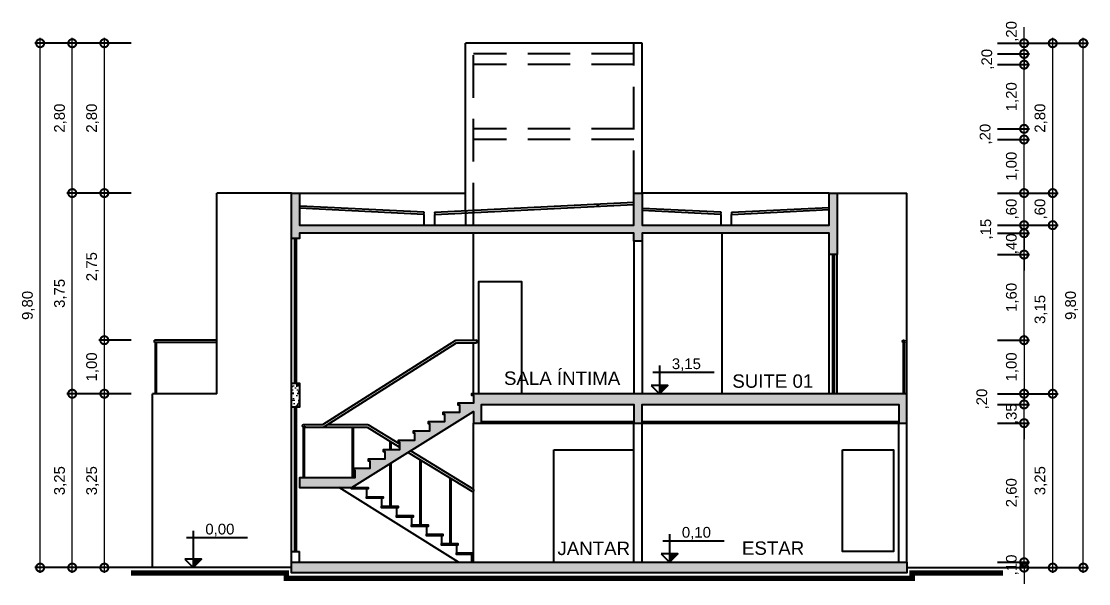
# Model space of a CAD drawing. Header units: metres. Extents: x 47360 to 47486, y 23388 to 23461.
# Drawn here: x 47364.36 to 47384.31, y 23423.91 to 23434.42 of the extents above; entities that cross this region are included whole.
import ezdxf

# ---------------------------------------------------------------- set-up
doc = ezdxf.new("R2010")
doc.units = ezdxf.units.M
doc.header["$LTSCALE"] = 0.25
doc.linetypes.add('HIDDEN2', pattern=[4.7625, 3.175, -1.5875])
for name, color, linetype in [('ARQ_ALV CT', 4, 'Continuous'), ('ARQ_ALV VS', 2, 'Continuous'), ('ARQ_CONC CT', 6, 'Continuous'), ('ARQ_DIV', 3, 'Continuous'), ('ARQ_ESQ CT', 2, 'Continuous'), ('ARQ_METAL CT', 2, 'Continuous'), ('ARQ_METAL VS', 1, 'Continuous'), ('ARQ_PROJ INF', 1, 'HIDDEN2'), ('ARQ_TXT 01', 1, 'Continuous'), ('ARQ_VISTA 01', 1, 'Continuous'), ('ARQ_VISTA 03', 3, 'Continuous'), ('SIMB_01', 1, 'Continuous'), ('SIMB_PREENCHIMENTO', 253, 'Continuous'), ('SIMB_TXT', 1, 'Continuous')]:
    doc.layers.add(name, color=color, linetype=linetype)
for name, color, linetype, lineweight in [('ARQ_CINZA 02', 251, 'Continuous', 9), ('ARQ_CINZA 03', 252, 'Continuous', 9), ('ARQ_CINZA 04', 253, 'Continuous', 9)]:
    doc.layers.add(name, color=color, linetype=linetype, lineweight=lineweight)
doc.layers.add('ARQ_COTA_AZUL', color=5, linetype='Continuous', lineweight=20, true_color=0x0000ff)
doc.styles.add('Annot_2.5mm', font='arial.ttf', dxfattribs={"height": 2.5})
doc.styles.add('cota', font='arial.ttf')
doc.styles.add('SIMB', font='arial.ttf')
doc.dimstyles.new('Info 01 - annot', dxfattribs={"dimtxt": 2, "dimasz": 3, "dimexe": 1, "dimexo": 1, "dimgap": 1, "dimtad": 1, "dimzin": 4, "dimtxsty": 'cota', "dimblk": 'DOTSMALL', "dimcen": 2, "dimdle": 1, "dimclrd": 256, "dimclre": 256, "dimclrt": 1, "dimazin": 2, "dimtfac": 0.09, "dimtix": 1, "dimtmove": 2, "dimatfit": 2, "dimfxl": 5, "dimfxlon": 1, "dimtolj": 1, "dimtzin": 4, "dimlwd": -1, "dimarcsym": 1})

# ---------------------------------------------------------------- blocks, each defined once
blk = doc.blocks.new('*U163')
at = {"layer": 'SIMB_PREENCHIMENTO', "transparency": 33554587}
h = blk.add_hatch(color=256, dxfattribs=at)
h.dxf.hatch_style = 1
h.paths.add_polyline_path([(1.56, 1.56), (0, 1.56), (0, 0)])
at = {"layer": 'SIMB_01'}
for p, q in [((0, 6.88), (0, 0)), ((-1.25, 5.63), (10.18, 5.63))]:
    blk.add_line(p, q, dxfattribs=at)
blk.add_lwpolyline([(-1.56, 1.56), (0, 0), (1.56, 1.56), (-1.56, 1.56)], dxfattribs=at)
at = {"layer": 'SIMB_TXT', "style": 'SIMB'}
blk.add_attdef('00,00', (2.3, 6.2), '', height=2, dxfattribs=at)
blk = doc.blocks.new('*U161')
at = {"layer": 'SIMB_PREENCHIMENTO', "transparency": 33554587}
h = blk.add_hatch(color=256, dxfattribs=at)
h.dxf.hatch_style = 1
h.paths.add_polyline_path([(1.56, 1.56), (0, 1.56), (0, 0)])
at = {"layer": 'SIMB_01'}
for p, q in [((-1.25, 4.03), (10.18, 4.03)), ((0, 5.28), (0, 0))]:
    blk.add_line(p, q, dxfattribs=at)
blk.add_lwpolyline([(-1.56, 1.56), (0, 0), (1.56, 1.56), (-1.56, 1.56)], dxfattribs=at)
at = {"layer": 'SIMB_TXT', "style": 'SIMB'}
blk.add_attdef('00,00', (2.3, 4.6), '', height=2, dxfattribs=at)
blk = doc.blocks.new('_DotSmall')
at = {"color": 0, "linetype": 'ByBlock', "const_width": 0.5}
blk.add_lwpolyline([(-0.0625, 0, 1), (0.0625, 0, 1)], format="xyb", close=True, dxfattribs=at)
blk = doc.blocks.new('*D164')
at = {"layer": 'ARQ_COTA_AZUL', "transparency": 16777216}
blk.add_line((47383.641, 23424.113), (47383.641, 23427.563), dxfattribs=at)
at = {"layer": 'ARQ_COTA_AZUL', "lineweight": -2, "transparency": 16777216}
for p, q in [((47383.141, 23427.463), (47383.741, 23427.463)), ((47383.141, 23424.213), (47383.741, 23424.213))]:
    blk.add_line(p, q, dxfattribs=at)
at = {"layer": 'ARQ_COTA_AZUL', "transparency": 16777216, "xscale": 0.3, "yscale": 0.3, "zscale": 0.3}
for p, rotation in [((47383.641, 23427.463), 90), ((47383.641, 23424.213), 270)]:
    blk.add_blockref('_DotSmall', p, dxfattribs=dict(at, rotation=rotation))
at = {"layer": 'ARQ_COTA_AZUL', "color": 1, "transparency": 16777216, "insert": (47383.421, 23425.838), "char_height": 0.2, "attachment_point": 5, "rotation": 90, "style": 'cota'}
blk.add_mtext('\\A1;3,25', dxfattribs=at)
blk = doc.blocks.new('*D298')
at = {"layer": 'ARQ_COTA_AZUL', "transparency": 16777216}
blk.add_line((47383.641, 23427.363), (47383.641, 23430.713), dxfattribs=at)
at = {"layer": 'ARQ_COTA_AZUL', "lineweight": -2, "transparency": 16777216}
for p, q in [((47383.141, 23430.613), (47383.741, 23430.613)), ((47383.141, 23427.463), (47383.741, 23427.463))]:
    blk.add_line(p, q, dxfattribs=at)
at = {"layer": 'ARQ_COTA_AZUL', "transparency": 16777216, "xscale": 0.3, "yscale": 0.3, "zscale": 0.3}
for p, rotation in [((47383.641, 23430.613), 90), ((47383.641, 23427.463), 270)]:
    blk.add_blockref('_DotSmall', p, dxfattribs=dict(at, rotation=rotation))
at = {"layer": 'ARQ_COTA_AZUL', "color": 1, "transparency": 16777216, "insert": (47383.421, 23429.038), "char_height": 0.2, "attachment_point": 5, "rotation": 90, "style": 'cota'}
blk.add_mtext('\\A1;3,15', dxfattribs=at)
blk = doc.blocks.new('*D299')
at = {"layer": 'ARQ_COTA_AZUL', "transparency": 16777216}
blk.add_line((47383.641, 23430.513), (47383.641, 23431.313), dxfattribs=at)
at = {"layer": 'ARQ_COTA_AZUL', "lineweight": -2, "transparency": 16777216}
for p, q in [((47383.141, 23431.213), (47383.741, 23431.213)), ((47383.141, 23430.613), (47383.741, 23430.613))]:
    blk.add_line(p, q, dxfattribs=at)
at = {"layer": 'ARQ_COTA_AZUL', "transparency": 16777216, "xscale": 0.3, "yscale": 0.3, "zscale": 0.3}
for p, rotation in [((47383.641, 23431.213), 90), ((47383.641, 23430.613), 270)]:
    blk.add_blockref('_DotSmall', p, dxfattribs=dict(at, rotation=rotation))
at = {"layer": 'ARQ_COTA_AZUL', "color": 1, "transparency": 16777216, "insert": (47383.421, 23430.913), "char_height": 0.2, "attachment_point": 5, "rotation": 90, "style": 'cota'}
blk.add_mtext('\\A1;,60', dxfattribs=at)
blk = doc.blocks.new('*D300')
at = {"layer": 'ARQ_COTA_AZUL', "transparency": 16777216}
blk.add_line((47383.641, 23431.113), (47383.641, 23434.113), dxfattribs=at)
at = {"layer": 'ARQ_COTA_AZUL', "lineweight": -2, "transparency": 16777216}
for p, q in [((47383.141, 23434.013), (47383.741, 23434.013)), ((47383.141, 23431.213), (47383.741, 23431.213))]:
    blk.add_line(p, q, dxfattribs=at)
at = {"layer": 'ARQ_COTA_AZUL', "transparency": 16777216, "xscale": 0.3, "yscale": 0.3, "zscale": 0.3}
for p, rotation in [((47383.641, 23434.013), 90), ((47383.641, 23431.213), 270)]:
    blk.add_blockref('_DotSmall', p, dxfattribs=dict(at, rotation=rotation))
at = {"layer": 'ARQ_COTA_AZUL', "color": 1, "transparency": 16777216, "insert": (47383.421, 23432.613), "char_height": 0.2, "attachment_point": 5, "rotation": 90, "style": 'cota'}
blk.add_mtext('\\A1;2,80', dxfattribs=at)
blk = doc.blocks.new('*D301')
at = {"layer": 'ARQ_COTA_AZUL', "transparency": 16777216}
for p, q in [((47383.106, 23424.313), (47383.106, 23424.613)), ((47383.106, 23424.213), (47383.106, 23424.313)), ((47383.106, 23424.213), (47383.106, 23423.913))]:
    blk.add_line(p, q, dxfattribs=at)
at = {"layer": 'ARQ_COTA_AZUL', "lineweight": -2, "transparency": 16777216}
for p, q in [((47382.606, 23424.313), (47383.206, 23424.313)), ((47382.606, 23424.213), (47383.206, 23424.213))]:
    blk.add_line(p, q, dxfattribs=at)
at = {"layer": 'ARQ_COTA_AZUL', "transparency": 16777216, "xscale": 0.3, "yscale": 0.3, "zscale": 0.3}
for p, rotation in [((47383.106, 23424.313), 270), ((47383.106, 23424.213), 90)]:
    blk.add_blockref('_DotSmall', p, dxfattribs=dict(at, rotation=rotation))
at = {"layer": 'ARQ_COTA_AZUL', "color": 1, "transparency": 16777216, "insert": (47382.886, 23424.263), "char_height": 0.2, "attachment_point": 5, "rotation": 90, "style": 'cota'}
blk.add_mtext('\\A1;,10', dxfattribs=at)
blk = doc.blocks.new('*D302')
at = {"layer": 'ARQ_COTA_AZUL', "lineweight": -2, "transparency": 16777216}
for p, q in [((47382.606, 23426.913), (47383.206, 23426.913)), ((47382.606, 23424.313), (47383.206, 23424.313))]:
    blk.add_line(p, q, dxfattribs=at)
at = {"layer": 'ARQ_COTA_AZUL', "transparency": 16777216}
blk.add_line((47383.106, 23424.213), (47383.106, 23427.013), dxfattribs=at)
at = {"layer": 'ARQ_COTA_AZUL', "transparency": 16777216, "xscale": 0.3, "yscale": 0.3, "zscale": 0.3}
for p, rotation in [((47383.106, 23426.913), 90), ((47383.106, 23424.313), 270)]:
    blk.add_blockref('_DotSmall', p, dxfattribs=dict(at, rotation=rotation))
at = {"layer": 'ARQ_COTA_AZUL', "color": 1, "transparency": 16777216, "insert": (47382.886, 23425.613), "char_height": 0.2, "attachment_point": 5, "rotation": 90, "style": 'cota'}
blk.add_mtext('\\A1;2,60', dxfattribs=at)
blk = doc.blocks.new('*D303')
at = {"layer": 'ARQ_COTA_AZUL', "transparency": 16777216}
for p, q in [((47383.106, 23427.263), (47383.106, 23427.563)), ((47383.106, 23426.913), (47383.106, 23427.263)), ((47383.106, 23426.913), (47383.106, 23426.613))]:
    blk.add_line(p, q, dxfattribs=at)
at = {"layer": 'ARQ_COTA_AZUL', "lineweight": -2, "transparency": 16777216}
for p, q in [((47382.606, 23427.263), (47383.206, 23427.263)), ((47382.606, 23426.913), (47383.206, 23426.913))]:
    blk.add_line(p, q, dxfattribs=at)
at = {"layer": 'ARQ_COTA_AZUL', "transparency": 16777216, "xscale": 0.3, "yscale": 0.3, "zscale": 0.3}
for p, rotation in [((47383.106, 23427.263), 270), ((47383.106, 23426.913), 90)]:
    blk.add_blockref('_DotSmall', p, dxfattribs=dict(at, rotation=rotation))
at = {"layer": 'ARQ_COTA_AZUL', "color": 1, "transparency": 16777216, "insert": (47382.886, 23427.088), "char_height": 0.2, "attachment_point": 5, "rotation": 90, "style": 'cota'}
blk.add_mtext('\\A1;,35', dxfattribs=at)
blk = doc.blocks.new('*D304')
at = {"layer": 'ARQ_COTA_AZUL', "transparency": 16777216}
blk.add_line((47383.106, 23427.163), (47383.106, 23427.563), dxfattribs=at)
at = {"layer": 'ARQ_COTA_AZUL', "lineweight": -2, "transparency": 16777216}
for p, q in [((47382.606, 23427.463), (47383.206, 23427.463)), ((47382.606, 23427.263), (47383.206, 23427.263))]:
    blk.add_line(p, q, dxfattribs=at)
at = {"layer": 'ARQ_COTA_AZUL', "transparency": 16777216, "xscale": 0.3, "yscale": 0.3, "zscale": 0.3}
for p, rotation in [((47383.106, 23427.463), 90), ((47383.106, 23427.263), 270)]:
    blk.add_blockref('_DotSmall', p, dxfattribs=dict(at, rotation=rotation))
at = {"layer": 'ARQ_COTA_AZUL', "color": 1, "transparency": 16777216, "insert": (47382.333, 23427.363), "char_height": 0.2, "attachment_point": 5, "rotation": 90, "style": 'cota'}
blk.add_mtext('\\A1;,20', dxfattribs=at)
blk = doc.blocks.new('*D305')
at = {"layer": 'ARQ_COTA_AZUL', "transparency": 16777216}
blk.add_line((47383.106, 23428.363), (47383.106, 23430.163), dxfattribs=at)
at = {"layer": 'ARQ_COTA_AZUL', "lineweight": -2, "transparency": 16777216}
for p, q in [((47382.606, 23430.063), (47383.206, 23430.063)), ((47382.606, 23428.463), (47383.206, 23428.463))]:
    blk.add_line(p, q, dxfattribs=at)
at = {"layer": 'ARQ_COTA_AZUL', "transparency": 16777216, "xscale": 0.3, "yscale": 0.3, "zscale": 0.3}
for p, rotation in [((47383.106, 23430.063), 90), ((47383.106, 23428.463), 270)]:
    blk.add_blockref('_DotSmall', p, dxfattribs=dict(at, rotation=rotation))
at = {"layer": 'ARQ_COTA_AZUL', "color": 1, "transparency": 16777216, "insert": (47382.886, 23429.263), "char_height": 0.2, "attachment_point": 5, "rotation": 90, "style": 'cota'}
blk.add_mtext('\\A1;1,60', dxfattribs=at)
blk = doc.blocks.new('*D306')
at = {"layer": 'ARQ_COTA_AZUL', "transparency": 16777216}
for p, q in [((47383.106, 23430.463), (47383.106, 23430.763)), ((47383.106, 23430.063), (47383.106, 23430.463)), ((47383.106, 23430.063), (47383.106, 23429.763))]:
    blk.add_line(p, q, dxfattribs=at)
at = {"layer": 'ARQ_COTA_AZUL', "lineweight": -2, "transparency": 16777216}
for p, q in [((47382.606, 23430.463), (47383.206, 23430.463)), ((47382.606, 23430.063), (47383.206, 23430.063))]:
    blk.add_line(p, q, dxfattribs=at)
at = {"layer": 'ARQ_COTA_AZUL', "transparency": 16777216, "xscale": 0.3, "yscale": 0.3, "zscale": 0.3}
for p, rotation in [((47383.106, 23430.463), 270), ((47383.106, 23430.063), 90)]:
    blk.add_blockref('_DotSmall', p, dxfattribs=dict(at, rotation=rotation))
at = {"layer": 'ARQ_COTA_AZUL', "color": 1, "transparency": 16777216, "insert": (47382.886, 23430.263), "char_height": 0.2, "attachment_point": 5, "rotation": 90, "style": 'cota'}
blk.add_mtext('\\A1;,40', dxfattribs=at)
blk = doc.blocks.new('*D307')
at = {"layer": 'ARQ_COTA_AZUL', "transparency": 16777216}
for p, q in [((47383.106, 23430.613), (47383.106, 23430.913)), ((47383.106, 23430.463), (47383.106, 23430.613)), ((47383.106, 23430.463), (47383.106, 23430.163))]:
    blk.add_line(p, q, dxfattribs=at)
at = {"layer": 'ARQ_COTA_AZUL', "lineweight": -2, "transparency": 16777216}
for p, q in [((47382.606, 23430.613), (47383.206, 23430.613)), ((47382.606, 23430.463), (47383.206, 23430.463))]:
    blk.add_line(p, q, dxfattribs=at)
at = {"layer": 'ARQ_COTA_AZUL', "transparency": 16777216, "xscale": 0.3, "yscale": 0.3, "zscale": 0.3}
for p, rotation in [((47383.106, 23430.613), 270), ((47383.106, 23430.463), 90)]:
    blk.add_blockref('_DotSmall', p, dxfattribs=dict(at, rotation=rotation))
at = {"layer": 'ARQ_COTA_AZUL', "color": 1, "transparency": 16777216, "insert": (47382.409, 23430.538), "char_height": 0.2, "attachment_point": 5, "rotation": 90, "style": 'cota'}
blk.add_mtext('\\A1;,15', dxfattribs=at)
blk = doc.blocks.new('*D308')
at = {"layer": 'ARQ_COTA_AZUL', "transparency": 16777216}
blk.add_line((47383.106, 23430.513), (47383.106, 23431.313), dxfattribs=at)
at = {"layer": 'ARQ_COTA_AZUL', "lineweight": -2, "transparency": 16777216}
for p, q in [((47382.606, 23431.213), (47383.206, 23431.213)), ((47382.606, 23430.613), (47383.206, 23430.613))]:
    blk.add_line(p, q, dxfattribs=at)
at = {"layer": 'ARQ_COTA_AZUL', "transparency": 16777216, "xscale": 0.3, "yscale": 0.3, "zscale": 0.3}
for p, rotation in [((47383.106, 23431.213), 90), ((47383.106, 23430.613), 270)]:
    blk.add_blockref('_DotSmall', p, dxfattribs=dict(at, rotation=rotation))
at = {"layer": 'ARQ_COTA_AZUL', "color": 1, "transparency": 16777216, "insert": (47382.886, 23430.913), "char_height": 0.2, "attachment_point": 5, "rotation": 90, "style": 'cota'}
blk.add_mtext('\\A1;,60', dxfattribs=at)
blk = doc.blocks.new('*D309')
at = {"layer": 'ARQ_COTA_AZUL', "transparency": 16777216}
blk.add_line((47383.106, 23431.113), (47383.106, 23432.313), dxfattribs=at)
at = {"layer": 'ARQ_COTA_AZUL', "lineweight": -2, "transparency": 16777216}
for p, q in [((47382.606, 23432.213), (47383.206, 23432.213)), ((47382.606, 23431.213), (47383.206, 23431.213))]:
    blk.add_line(p, q, dxfattribs=at)
at = {"layer": 'ARQ_COTA_AZUL', "transparency": 16777216, "xscale": 0.3, "yscale": 0.3, "zscale": 0.3}
for p, rotation in [((47383.106, 23432.213), 90), ((47383.106, 23431.213), 270)]:
    blk.add_blockref('_DotSmall', p, dxfattribs=dict(at, rotation=rotation))
at = {"layer": 'ARQ_COTA_AZUL', "color": 1, "transparency": 16777216, "insert": (47382.886, 23431.713), "char_height": 0.2, "attachment_point": 5, "rotation": 90, "style": 'cota'}
blk.add_mtext('\\A1;1,00', dxfattribs=at)
blk = doc.blocks.new('*D310')
at = {"layer": 'ARQ_COTA_AZUL', "transparency": 16777216}
blk.add_line((47383.106, 23432.113), (47383.106, 23432.513), dxfattribs=at)
at = {"layer": 'ARQ_COTA_AZUL', "lineweight": -2, "transparency": 16777216}
for p, q in [((47382.606, 23432.413), (47383.206, 23432.413)), ((47382.606, 23432.213), (47383.206, 23432.213))]:
    blk.add_line(p, q, dxfattribs=at)
at = {"layer": 'ARQ_COTA_AZUL', "transparency": 16777216, "xscale": 0.3, "yscale": 0.3, "zscale": 0.3}
for p, rotation in [((47383.106, 23432.413), 90), ((47383.106, 23432.213), 270)]:
    blk.add_blockref('_DotSmall', p, dxfattribs=dict(at, rotation=rotation))
at = {"layer": 'ARQ_COTA_AZUL', "color": 1, "transparency": 16777216, "insert": (47382.395, 23432.313), "char_height": 0.2, "attachment_point": 5, "rotation": 90, "style": 'cota'}
blk.add_mtext('\\A1;,20', dxfattribs=at)
blk = doc.blocks.new('*D311')
at = {"layer": 'ARQ_COTA_AZUL', "transparency": 16777216}
blk.add_line((47383.106, 23432.313), (47383.106, 23433.713), dxfattribs=at)
at = {"layer": 'ARQ_COTA_AZUL', "lineweight": -2, "transparency": 16777216}
for p, q in [((47382.606, 23433.613), (47383.206, 23433.613)), ((47382.606, 23432.413), (47383.206, 23432.413))]:
    blk.add_line(p, q, dxfattribs=at)
at = {"layer": 'ARQ_COTA_AZUL', "transparency": 16777216, "xscale": 0.3, "yscale": 0.3, "zscale": 0.3}
for p, rotation in [((47383.106, 23433.613), 90), ((47383.106, 23432.413), 270)]:
    blk.add_blockref('_DotSmall', p, dxfattribs=dict(at, rotation=rotation))
at = {"layer": 'ARQ_COTA_AZUL', "color": 1, "transparency": 16777216, "insert": (47382.886, 23433.013), "char_height": 0.2, "attachment_point": 5, "rotation": 90, "style": 'cota'}
blk.add_mtext('\\A1;1,20', dxfattribs=at)
blk = doc.blocks.new('*D312')
at = {"layer": 'ARQ_COTA_AZUL', "transparency": 16777216}
blk.add_line((47383.106, 23433.513), (47383.106, 23433.913), dxfattribs=at)
at = {"layer": 'ARQ_COTA_AZUL', "lineweight": -2, "transparency": 16777216}
for p, q in [((47382.606, 23433.813), (47383.206, 23433.813)), ((47382.606, 23433.613), (47383.206, 23433.613))]:
    blk.add_line(p, q, dxfattribs=at)
at = {"layer": 'ARQ_COTA_AZUL', "transparency": 16777216, "xscale": 0.3, "yscale": 0.3, "zscale": 0.3}
for p, rotation in [((47383.106, 23433.813), 90), ((47383.106, 23433.613), 270)]:
    blk.add_blockref('_DotSmall', p, dxfattribs=dict(at, rotation=rotation))
at = {"layer": 'ARQ_COTA_AZUL', "color": 1, "transparency": 16777216, "insert": (47382.427, 23433.713), "char_height": 0.2, "attachment_point": 5, "rotation": 90, "style": 'cota'}
blk.add_mtext('\\A1;,20', dxfattribs=at)
blk = doc.blocks.new('*D313')
at = {"layer": 'ARQ_COTA_AZUL', "transparency": 16777216}
for p, q in [((47383.106, 23434.013), (47383.106, 23434.313)), ((47383.106, 23433.813), (47383.106, 23434.013)), ((47383.106, 23433.813), (47383.106, 23433.513))]:
    blk.add_line(p, q, dxfattribs=at)
at = {"layer": 'ARQ_COTA_AZUL', "lineweight": -2, "transparency": 16777216}
for p, q in [((47382.606, 23434.013), (47383.206, 23434.013)), ((47382.606, 23433.813), (47383.206, 23433.813))]:
    blk.add_line(p, q, dxfattribs=at)
at = {"layer": 'ARQ_COTA_AZUL', "transparency": 16777216, "xscale": 0.3, "yscale": 0.3, "zscale": 0.3}
for p, rotation in [((47383.106, 23434.013), 270), ((47383.106, 23433.813), 90)]:
    blk.add_blockref('_DotSmall', p, dxfattribs=dict(at, rotation=rotation))
at = {"layer": 'ARQ_COTA_AZUL', "color": 1, "transparency": 16777216, "insert": (47382.886, 23434.233), "char_height": 0.2, "attachment_point": 5, "rotation": 90, "style": 'cota'}
blk.add_mtext('\\A1;,20', dxfattribs=at)
blk = doc.blocks.new('*D314')
at = {"layer": 'ARQ_COTA_AZUL', "transparency": 16777216}
blk.add_line((47365.914, 23424.113), (47365.914, 23427.563), dxfattribs=at)
at = {"layer": 'ARQ_COTA_AZUL', "lineweight": -2, "transparency": 16777216}
for p, q in [((47366.414, 23427.463), (47365.814, 23427.463)), ((47366.414, 23424.213), (47365.814, 23424.213))]:
    blk.add_line(p, q, dxfattribs=at)
at = {"layer": 'ARQ_COTA_AZUL', "transparency": 16777216, "xscale": 0.3, "yscale": 0.3, "zscale": 0.3}
for p, rotation in [((47365.914, 23427.463), 90), ((47365.914, 23424.213), 270)]:
    blk.add_blockref('_DotSmall', p, dxfattribs=dict(at, rotation=rotation))
at = {"layer": 'ARQ_COTA_AZUL', "color": 1, "transparency": 16777216, "insert": (47365.694, 23425.838), "char_height": 0.2, "attachment_point": 5, "rotation": 90, "style": 'cota'}
blk.add_mtext('\\A1;3,25', dxfattribs=at)
blk = doc.blocks.new('*D315')
at = {"layer": 'ARQ_COTA_AZUL', "transparency": 16777216}
blk.add_line((47365.914, 23427.363), (47365.914, 23428.563), dxfattribs=at)
at = {"layer": 'ARQ_COTA_AZUL', "lineweight": -2, "transparency": 16777216}
for p, q in [((47366.414, 23428.463), (47365.814, 23428.463)), ((47366.414, 23427.463), (47365.814, 23427.463))]:
    blk.add_line(p, q, dxfattribs=at)
at = {"layer": 'ARQ_COTA_AZUL', "transparency": 16777216, "xscale": 0.3, "yscale": 0.3, "zscale": 0.3}
for p, rotation in [((47365.914, 23428.463), 90), ((47365.914, 23427.463), 270)]:
    blk.add_blockref('_DotSmall', p, dxfattribs=dict(at, rotation=rotation))
at = {"layer": 'ARQ_COTA_AZUL', "color": 1, "transparency": 16777216, "insert": (47365.694, 23427.963), "char_height": 0.2, "attachment_point": 5, "rotation": 90, "style": 'cota'}
blk.add_mtext('\\A1;1,00', dxfattribs=at)
blk = doc.blocks.new('*D316')
at = {"layer": 'ARQ_COTA_AZUL', "transparency": 16777216}
blk.add_line((47365.914, 23428.363), (47365.914, 23431.313), dxfattribs=at)
at = {"layer": 'ARQ_COTA_AZUL', "lineweight": -2, "transparency": 16777216}
for p, q in [((47366.414, 23431.213), (47365.814, 23431.213)), ((47366.414, 23428.463), (47365.814, 23428.463))]:
    blk.add_line(p, q, dxfattribs=at)
at = {"layer": 'ARQ_COTA_AZUL', "transparency": 16777216, "xscale": 0.3, "yscale": 0.3, "zscale": 0.3}
for p, rotation in [((47365.914, 23431.213), 90), ((47365.914, 23428.463), 270)]:
    blk.add_blockref('_DotSmall', p, dxfattribs=dict(at, rotation=rotation))
at = {"layer": 'ARQ_COTA_AZUL', "color": 1, "transparency": 16777216, "insert": (47365.694, 23429.838), "char_height": 0.2, "attachment_point": 5, "rotation": 90, "style": 'cota'}
blk.add_mtext('\\A1;2,75', dxfattribs=at)
blk = doc.blocks.new('*D317')
at = {"layer": 'ARQ_COTA_AZUL', "transparency": 16777216}
blk.add_line((47365.914, 23431.113), (47365.914, 23434.113), dxfattribs=at)
at = {"layer": 'ARQ_COTA_AZUL', "lineweight": -2, "transparency": 16777216}
for p, q in [((47366.414, 23434.013), (47365.814, 23434.013)), ((47366.414, 23431.213), (47365.814, 23431.213))]:
    blk.add_line(p, q, dxfattribs=at)
at = {"layer": 'ARQ_COTA_AZUL', "transparency": 16777216, "xscale": 0.3, "yscale": 0.3, "zscale": 0.3}
for p, rotation in [((47365.914, 23434.013), 90), ((47365.914, 23431.213), 270)]:
    blk.add_blockref('_DotSmall', p, dxfattribs=dict(at, rotation=rotation))
at = {"layer": 'ARQ_COTA_AZUL', "color": 1, "transparency": 16777216, "insert": (47365.694, 23432.613), "char_height": 0.2, "attachment_point": 5, "rotation": 90, "style": 'cota'}
blk.add_mtext('\\A1;2,80', dxfattribs=at)
blk = doc.blocks.new('*D318')
at = {"layer": 'ARQ_COTA_AZUL', "transparency": 16777216}
blk.add_line((47383.106, 23428.563), (47383.106, 23427.363), dxfattribs=at)
at = {"layer": 'ARQ_COTA_AZUL', "lineweight": -2, "transparency": 16777216}
for p, q in [((47382.606, 23428.463), (47383.206, 23428.463)), ((47382.606, 23427.463), (47383.206, 23427.463))]:
    blk.add_line(p, q, dxfattribs=at)
at = {"layer": 'ARQ_COTA_AZUL', "transparency": 16777216, "xscale": 0.3, "yscale": 0.3, "zscale": 0.3}
for p, rotation in [((47383.106, 23428.463), 90), ((47383.106, 23427.463), 270)]:
    blk.add_blockref('_DotSmall', p, dxfattribs=dict(at, rotation=rotation))
at = {"layer": 'ARQ_COTA_AZUL', "color": 1, "transparency": 16777216, "insert": (47382.886, 23427.963), "char_height": 0.2, "attachment_point": 5, "rotation": 90, "style": 'cota'}
blk.add_mtext('\\A1;1,00', dxfattribs=at)
blk = doc.blocks.new('*D319')
at = {"layer": 'ARQ_COTA_AZUL', "transparency": 16777216}
blk.add_line((47384.213, 23424.113), (47384.213, 23434.113), dxfattribs=at)
at = {"layer": 'ARQ_COTA_AZUL', "lineweight": -2, "transparency": 16777216}
for p, q in [((47383.713, 23434.013), (47384.313, 23434.013)), ((47383.713, 23424.213), (47384.313, 23424.213))]:
    blk.add_line(p, q, dxfattribs=at)
at = {"layer": 'ARQ_COTA_AZUL', "transparency": 16777216, "xscale": 0.3, "yscale": 0.3, "zscale": 0.3}
for p, rotation in [((47384.213, 23434.013), 90), ((47384.213, 23424.213), 270)]:
    blk.add_blockref('_DotSmall', p, dxfattribs=dict(at, rotation=rotation))
at = {"layer": 'ARQ_COTA_AZUL', "color": 1, "transparency": 16777216, "insert": (47383.993, 23429.113), "char_height": 0.2, "attachment_point": 5, "rotation": 90, "style": 'cota'}
blk.add_mtext('\\A1;9,80', dxfattribs=at)
blk = doc.blocks.new('*D320')
at = {"layer": 'ARQ_COTA_AZUL', "transparency": 16777216}
blk.add_line((47365.314, 23424.113), (47365.314, 23427.563), dxfattribs=at)
at = {"layer": 'ARQ_COTA_AZUL', "lineweight": -2, "transparency": 16777216}
for p, q in [((47365.814, 23427.463), (47365.214, 23427.463)), ((47365.814, 23424.213), (47365.214, 23424.213))]:
    blk.add_line(p, q, dxfattribs=at)
at = {"layer": 'ARQ_COTA_AZUL', "transparency": 16777216, "xscale": 0.3, "yscale": 0.3, "zscale": 0.3}
for p, rotation in [((47365.314, 23427.463), 90), ((47365.314, 23424.213), 270)]:
    blk.add_blockref('_DotSmall', p, dxfattribs=dict(at, rotation=rotation))
at = {"layer": 'ARQ_COTA_AZUL', "color": 1, "transparency": 16777216, "insert": (47365.094, 23425.838), "char_height": 0.2, "attachment_point": 5, "rotation": 90, "style": 'cota'}
blk.add_mtext('\\A1;3,25', dxfattribs=at)
blk = doc.blocks.new('*D321')
at = {"layer": 'ARQ_COTA_AZUL', "transparency": 16777216}
blk.add_line((47365.314, 23427.363), (47365.314, 23431.313), dxfattribs=at)
at = {"layer": 'ARQ_COTA_AZUL', "lineweight": -2, "transparency": 16777216}
for p, q in [((47365.814, 23431.213), (47365.214, 23431.213)), ((47365.814, 23427.463), (47365.214, 23427.463))]:
    blk.add_line(p, q, dxfattribs=at)
at = {"layer": 'ARQ_COTA_AZUL', "transparency": 16777216, "xscale": 0.3, "yscale": 0.3, "zscale": 0.3}
for p, rotation in [((47365.314, 23431.213), 90), ((47365.314, 23427.463), 270)]:
    blk.add_blockref('_DotSmall', p, dxfattribs=dict(at, rotation=rotation))
at = {"layer": 'ARQ_COTA_AZUL', "color": 1, "transparency": 16777216, "insert": (47365.094, 23429.338), "char_height": 0.2, "attachment_point": 5, "rotation": 90, "style": 'cota'}
blk.add_mtext('\\A1;3,75', dxfattribs=at)
blk = doc.blocks.new('*D322')
at = {"layer": 'ARQ_COTA_AZUL', "transparency": 16777216}
blk.add_line((47365.314, 23431.113), (47365.314, 23434.113), dxfattribs=at)
at = {"layer": 'ARQ_COTA_AZUL', "lineweight": -2, "transparency": 16777216}
for p, q in [((47365.814, 23434.013), (47365.214, 23434.013)), ((47365.814, 23431.213), (47365.214, 23431.213))]:
    blk.add_line(p, q, dxfattribs=at)
at = {"layer": 'ARQ_COTA_AZUL', "transparency": 16777216, "xscale": 0.3, "yscale": 0.3, "zscale": 0.3}
for p, rotation in [((47365.314, 23434.013), 90), ((47365.314, 23431.213), 270)]:
    blk.add_blockref('_DotSmall', p, dxfattribs=dict(at, rotation=rotation))
at = {"layer": 'ARQ_COTA_AZUL', "color": 1, "transparency": 16777216, "insert": (47365.094, 23432.613), "char_height": 0.2, "attachment_point": 5, "rotation": 90, "style": 'cota'}
blk.add_mtext('\\A1;2,80', dxfattribs=at)
blk = doc.blocks.new('*D323')
at = {"layer": 'ARQ_COTA_AZUL', "transparency": 16777216}
blk.add_line((47364.714, 23424.113), (47364.714, 23434.113), dxfattribs=at)
at = {"layer": 'ARQ_COTA_AZUL', "lineweight": -2, "transparency": 16777216}
for p, q in [((47365.214, 23434.013), (47364.614, 23434.013)), ((47365.214, 23424.213), (47364.614, 23424.213))]:
    blk.add_line(p, q, dxfattribs=at)
at = {"layer": 'ARQ_COTA_AZUL', "transparency": 16777216, "xscale": 0.3, "yscale": 0.3, "zscale": 0.3}
for p, rotation in [((47364.714, 23434.013), 90), ((47364.714, 23424.213), 270)]:
    blk.add_blockref('_DotSmall', p, dxfattribs=dict(at, rotation=rotation))
at = {"layer": 'ARQ_COTA_AZUL', "color": 1, "transparency": 16777216, "insert": (47364.494, 23429.113), "char_height": 0.2, "attachment_point": 5, "rotation": 90, "style": 'cota'}
blk.add_mtext('\\A1;9,80', dxfattribs=at)

msp = doc.modelspace()

# ---------------------------------------------------------------- hatches: boundary and pattern name
at = {"layer": 'ARQ_CINZA 03'}
h = msp.add_hatch(dxfattribs=at)
h.set_pattern_fill('AR-CONC', color=256, scale=0.001, angle=90, style=0)
h.set_pattern_definition([(140, (47369.56406, 23430.46339), (0.015939, 0.1821847), [0.01905, -0.20955]), (85, (47369.56406, 23430.4634), (-0.191057, -0.0352434), [0.01524, -0.1676406]), (190.4514, (47369.5654, 23430.47857), (-0.1751178, 0.1469412), [0.01619, -0.1780902]), (136.1842, (47369.51326, 23430.4634), (0.0420423, 0.271079), [0.028575, -0.314325]), (186.6356, (47369.51677, 23430.48598), (-0.247426, 0.237404), [0.024285, -0.2671356]), (81.184, (47369.51326, 23430.4634), (-0.247426, 0.237404), [0.02286, -0.25146]), (111, (47369.52596, 23430.48879), (0.1022652, 0.1516144), [0.01905, -0.20955]), (56, (47369.52596, 23430.4888), (-0.184188, 0.061802), [0.01524, -0.16764]), (161.4514, (47369.53449, 23430.50143), (-0.0819228, 0.2134164), [0.01619, -0.17809]), (127.5, (47369.564064, 23430.46339), (-0.08455504, 0.0030886), [0, -0.165608, 0, -0.17018, 0, -0.168275]), (97.5, (47369.56406, 23430.46339), (-0.1001806, 0.0668197), [0, -0.097028, 0, -0.161798, 0, -0.064135]), (57.5, (47369.564064, 23430.40675), (0.00572874, 0.1355906), [0, -0.0635, 0, -0.19812, 0, -0.26289]), (47.5, (47369.56406, 23430.38135), (-0.0254265, 0.1481292), [0, -0.08255, 0, -0.131572, 0, -0.18669])])
h.paths.add_polyline_path([(47379.614, 23431.213), (47379.464, 23431.213), (47379.464, 23430.613), (47375.964, 23430.613), (47375.964, 23431.213), (47375.814, 23431.213), (47375.814, 23430.613), (47369.564, 23430.613), (47369.564, 23431.213), (47369.414, 23431.213), (47369.414, 23430.363), (47369.564, 23430.363), (47369.564, 23430.463), (47375.814, 23430.463), (47375.814, 23430.313), (47375.964, 23430.313), (47375.964, 23430.463), (47379.464, 23430.463), (47379.464, 23430.063), (47379.614, 23430.063)])
h = msp.add_hatch(dxfattribs=at)
h.set_pattern_fill('AR-CONC', color=256, scale=0.001, angle=90, style=0)
h.set_pattern_definition([(140, (47369.56406, 23427.21339), (0.01594, 0.182185), [0.01905, -0.20955]), (85, (47369.56406, 23427.2134), (-0.19106, -0.03524), [0.01524, -0.16764]), (190.45, (47369.5654, 23427.22857), (-0.17512, 0.14694), [0.01619, -0.17809]), (136.184, (47369.51326, 23427.2134), (0.04204, 0.27108), [0.028575, -0.314325]), (186.636, (47369.51677, 23427.23598), (-0.24743, 0.2374), [0.02429, -0.26714]), (81.184, (47369.51326, 23427.2134), (-0.24743, 0.2374), [0.02286, -0.25146]), (111, (47369.52596, 23427.23879), (0.102265, 0.151614), [0.01905, -0.20955]), (56, (47369.52596, 23427.2388), (-0.18419, 0.0618), [0.01524, -0.16764]), (161.45, (47369.53449, 23427.25143), (-0.08192, 0.21342), [0.01619, -0.17809]), (127.5, (47369.564064, 23427.21339), (-0.084555, 0.003089), [0, -0.165608, 0, -0.17018, 0, -0.168275]), (97.5, (47369.56406, 23427.21339), (-0.10018, 0.06682), [0, -0.097028, 0, -0.161798, 0, -0.064135]), (57.5, (47369.564064, 23427.15675), (0.005729, 0.135591), [0, -0.0635, 0, -0.19812, 0, -0.26289]), (47.5, (47369.56406, 23427.13135), (-0.025426, 0.14813), [0, -0.08255, 0, -0.131572, 0, -0.18669])])
h.paths.add_polyline_path([(47369.414, 23427.663), (47369.564, 23427.663), (47369.564, 23427.213), (47369.414, 23427.213)])
h = msp.add_hatch(dxfattribs=at)
h.set_pattern_fill('AR-CONC', color=256, scale=0.001, angle=90, style=0)
h.set_pattern_definition([(140, (47373.03074, 23427.26339), (0.015939, 0.1821847), [0.01905, -0.20955]), (85, (47373.03074, 23427.2634), (-0.191057, -0.0352434), [0.01524, -0.1676406]), (190.4514, (47373.03207, 23427.27857), (-0.1751178, 0.1469412), [0.01619, -0.1780902]), (136.1842, (47372.97994, 23427.2634), (0.0420423, 0.271079), [0.028575, -0.314325]), (186.6356, (47372.98345, 23427.28598), (-0.247426, 0.237404), [0.024285, -0.267136]), (81.184, (47372.97994, 23427.2634), (-0.247426, 0.237404), [0.02286, -0.25146]), (111, (47372.99264, 23427.28879), (0.1022652, 0.1516144), [0.01905, -0.20955]), (56, (47372.99264, 23427.2888), (-0.184188, 0.061802), [0.01524, -0.16764]), (161.4514, (47373.00117, 23427.30143), (-0.0819228, 0.2134164), [0.01619, -0.17809]), (127.5, (47373.030744, 23427.26339), (-0.08455504, 0.0030886), [0, -0.165608, 0, -0.17018, 0, -0.168275]), (97.5, (47373.03074, 23427.26339), (-0.1001806, 0.0668197), [0, -0.097028, 0, -0.161798, 0, -0.064135]), (57.5, (47373.030744, 23427.20675), (0.00572874, 0.1355906), [0, -0.0635, 0, -0.19812, 0, -0.26289]), (47.5, (47373.03074, 23427.18135), (-0.0254265, 0.1481292), [0, -0.08255, 0, -0.131572, 0, -0.18669])])
h.paths.add_polyline_path([(47372.814, 23426.913), (47372.964, 23426.913), (47372.964, 23427.263), (47375.814, 23427.263), (47375.814, 23426.913), (47375.964, 23426.913), (47375.964, 23427.263), (47380.764, 23427.263), (47380.764, 23426.913), (47380.914, 23426.913), (47380.914, 23427.263), (47380.914, 23427.463), (47372.774, 23427.463), (47372.774, 23427.433), (47372.814, 23427.433), (47372.814, 23427.288), (47372.524, 23427.288), (47372.524, 23427.258), (47372.554, 23427.258), (47372.554, 23427.113), (47372.244, 23427.113), (47372.244, 23427.083), (47372.274, 23427.083), (47372.274, 23426.938), (47371.964, 23426.938), (47371.964, 23426.908), (47371.994, 23426.908), (47371.994, 23426.763), (47371.684, 23426.763), (47371.684, 23426.733), (47371.714, 23426.733), (47371.714, 23426.588), (47371.404, 23426.588), (47371.404, 23426.558), (47371.434, 23426.558), (47371.434, 23426.413), (47371.124, 23426.413), (47371.124, 23426.383), (47371.154, 23426.383), (47371.154, 23426.238), (47370.844, 23426.238), (47370.844, 23426.208), (47370.874, 23426.208), (47370.874, 23426.063), (47370.564, 23426.063), (47370.564, 23426.033), (47370.594, 23426.033), (47370.594, 23425.888), (47369.564, 23425.888), (47369.564, 23425.708), (47370.543, 23425.708), (47372.814, 23427.128)])
h = msp.add_hatch(dxfattribs=at)
h.set_pattern_fill('AR-CONC', color=256, scale=0.001, angle=90, style=0)
h.set_pattern_definition([(140, (47369.45324, 23424.1559), (0.015939, 0.1821847), [0.01905, -0.20955]), (85, (47369.45324, 23424.1559), (-0.1910568, -0.0352434), [0.01524, -0.1676406]), (190.4514, (47369.45456, 23424.17108), (-0.1751178, 0.1469412), [0.01619, -0.1780902]), (136.1842, (47369.40244, 23424.1559), (0.0420423, 0.271079), [0.028575, -0.314325]), (186.6356, (47369.40594, 23424.17849), (-0.247426, 0.237404), [0.024285, -0.2671356]), (81.1842, (47369.40244, 23424.1559), (-0.247426, 0.237404), [0.02286, -0.25146]), (111, (47369.41514, 23424.1813), (0.1022652, 0.1516144), [0.01905, -0.20955]), (56, (47369.41514, 23424.1813), (-0.184188, 0.061802), [0.01524, -0.16764]), (161.4514, (47369.42366, 23424.19393), (-0.0819228, 0.2134164), [0.01619, -0.17809]), (127.5, (47369.453235, 23424.155895), (-0.08455504, 0.0030886), [0, -0.165608, 0, -0.17018, 0, -0.168275]), (97.5, (47369.453235, 23424.155895), (-0.1001806, 0.06681966), [0, -0.097028, 0, -0.161798, 0, -0.064135]), (57.5, (47369.453235, 23424.099253), (0.00572874, 0.1355906), [0, -0.0635, 0, -0.19812, 0, -0.26289]), (47.5, (47369.45324, 23424.07385), (-0.0254265, 0.1481292), [0, -0.08255, 0, -0.131572, 0, -0.18669])])
h.paths.add_polyline_path([(47380.914, 23424.113), (47380.914, 23424.313), (47369.414, 23424.313), (47369.414, 23424.113)])

# ---------------------------------------------------------------- linework, layer by layer
at = {"layer": 'ARQ_ALV CT'}
for p, q in [((47375.814, 23430.313), (47375.814, 23427.463)), ((47375.964, 23430.313), (47375.964, 23427.463)), ((47380.764, 23424.313), (47380.764, 23426.913)), ((47380.914, 23424.313), (47380.914, 23426.913)), ((47369.414, 23424.313), (47369.414, 23424.513)), ((47369.414, 23424.513), (47369.564, 23424.513)), ((47369.564, 23424.313), (47369.564, 23424.513))]:
    msp.add_line(p, q, dxfattribs=at)
at = {"layer": 'ARQ_ALV VS'}
for p, q in [((47369.414, 23427.663), (47369.414, 23430.363)), ((47377.464, 23427.463), (47377.464, 23430.463)), ((47379.464, 23427.463), (47379.464, 23430.063)), ((47379.614, 23427.463), (47379.614, 23430.063)), ((47369.414, 23424.513), (47369.414, 23427.213)), ((47375.814, 23424.313), (47375.814, 23426.913)), ((47375.964, 23424.313), (47375.964, 23426.913)), ((47374.314, 23424.313), (47374.314, 23426.413)), ((47374.314, 23426.413), (47375.814, 23426.413))]:
    msp.add_line(p, q, dxfattribs=at)
msp.add_lwpolyline([(47372.914, 23427.463), (47372.914, 23429.563), (47373.714, 23429.563), (47373.714, 23427.463)], dxfattribs=at)
msp.add_lwpolyline([(47379.714, 23426.413), (47380.664, 23426.413), (47380.664, 23424.513), (47379.714, 23424.513)], close=True, dxfattribs=at)
at = {"layer": 'ARQ_CINZA 02', "const_width": 0.1}
msp.add_lwpolyline([(47366.414, 23424.113), (47369.314, 23424.113), (47369.314, 23424.013), (47381.014, 23424.013), (47381.014, 23424.113), (47382.714, 23424.113)], dxfattribs=at)
at = {"layer": 'ARQ_CINZA 04'}
msp.add_line((47372.128, 23428.178), (47372.149, 23428.178), dxfattribs=at)
at = {"layer": 'ARQ_CONC CT'}
for points in [[(47369.564, 23431.213), (47369.564, 23430.613), (47375.814, 23430.613), (47375.814, 23431.213), (47375.964, 23431.213), (47375.964, 23430.613), (47379.464, 23430.613), (47379.464, 23431.213), (47379.614, 23431.213), (47379.614, 23430.063), (47379.464, 23430.063), (47379.464, 23430.463), (47375.964, 23430.463), (47375.964, 23430.313), (47375.814, 23430.313), (47375.814, 23430.463), (47369.564, 23430.463), (47369.564, 23430.363), (47369.414, 23430.363), (47369.414, 23431.213)], [(47369.414, 23427.663), (47369.564, 23427.663), (47369.564, 23427.213), (47369.414, 23427.213)], [(47372.814, 23426.913), (47372.964, 23426.913), (47372.964, 23427.263), (47375.814, 23427.263), (47375.814, 23426.913), (47375.964, 23426.913), (47375.964, 23427.263), (47380.764, 23427.263), (47380.764, 23426.913), (47380.914, 23426.913), (47380.914, 23427.263), (47380.914, 23427.463), (47372.774, 23427.463), (47372.774, 23427.433), (47372.814, 23427.433), (47372.814, 23427.288), (47372.524, 23427.288), (47372.524, 23427.258), (47372.554, 23427.258), (47372.554, 23427.113), (47372.244, 23427.113), (47372.244, 23427.083), (47372.274, 23427.083), (47372.274, 23426.938), (47371.964, 23426.938), (47371.964, 23426.908), (47371.994, 23426.908), (47371.994, 23426.763), (47371.684, 23426.763), (47371.684, 23426.733), (47371.714, 23426.733), (47371.714, 23426.588), (47371.404, 23426.588), (47371.404, 23426.558), (47371.434, 23426.558), (47371.434, 23426.413), (47371.124, 23426.413), (47371.124, 23426.383), (47371.154, 23426.383), (47371.154, 23426.238), (47370.844, 23426.238), (47370.844, 23426.208), (47370.874, 23426.208), (47370.874, 23426.063), (47370.564, 23426.063), (47370.564, 23426.033), (47370.594, 23426.033), (47370.594, 23425.888), (47369.564, 23425.888), (47369.564, 23425.708), (47370.543, 23425.708), (47372.814, 23427.128)], [(47369.414, 23424.313), (47380.914, 23424.313), (47380.914, 23424.113), (47369.414, 23424.113)]]:
    msp.add_lwpolyline(points, close=True, dxfattribs=at)
at = {"layer": 'ARQ_DIV'}
for p, q in [((47372.964, 23426.943), (47375.814, 23426.943)), ((47372.964, 23426.913), (47375.814, 23426.913)), ((47375.964, 23426.943), (47380.764, 23426.943)), ((47375.964, 23426.913), (47380.764, 23426.913))]:
    msp.add_line(p, q, dxfattribs=at)
at = {"layer": 'ARQ_ESQ CT'}
for p, q in [((47369.474, 23427.663), (47369.474, 23430.363)), ((47369.504, 23427.663), (47369.504, 23430.363)), ((47379.524, 23430.063), (47379.524, 23427.463)), ((47379.554, 23430.063), (47379.554, 23427.463)), ((47369.474, 23424.513), (47369.474, 23427.213)), ((47369.504, 23424.513), (47369.504, 23427.213))]:
    msp.add_line(p, q, dxfattribs=at)
at = {"layer": 'ARQ_METAL CT'}
for p, q in [((47375.964, 23434.013), (47372.664, 23434.013)), ((47372.664, 23430.882), (47372.664, 23434.013)), ((47375.964, 23431.213), (47375.964, 23434.013)), ((47371.889, 23430.813), (47369.564, 23430.93)), ((47371.891, 23430.853), (47369.566, 23430.97)), ((47372.087, 23430.853), (47375.814, 23431.04)), ((47372.089, 23430.813), (47375.814, 23431)), ((47375.165, 23430.967), (47375.116, 23430.97)), ((47377.441, 23430.853), (47375.964, 23430.927)), ((47377.439, 23430.813), (47375.964, 23430.887)), ((47377.637, 23430.853), (47379.464, 23430.945)), ((47377.639, 23430.813), (47379.464, 23430.905)), ((47371.889, 23430.813), (47371.891, 23430.853)), ((47372.087, 23430.853), (47372.089, 23430.813)), ((47377.439, 23430.813), (47377.441, 23430.853)), ((47377.637, 23430.853), (47377.639, 23430.813)), ((47372.814, 23428.463), (47372.814, 23430.463)), ((47369.998, 23426.888), (47372.484, 23428.463)), ((47370.012, 23426.838), (47372.498, 23428.413)), ((47372.484, 23428.463), (47372.858, 23428.463)), ((47372.498, 23428.413), (47372.858, 23428.413)), ((47372.814, 23427.463), (47372.814, 23428.413)), ((47369.639, 23426.888), (47369.998, 23426.888)), ((47372.814, 23425.68), (47372.814, 23426.913)), ((47369.639, 23426.838), (47370.012, 23426.838)), ((47372.537, 23424.313), (47370.305, 23425.708)), ((47370.814, 23425.683), (47370.814, 23425.538)), ((47371.094, 23425.508), (47371.094, 23425.363)), ((47372.814, 23424.313), (47372.814, 23425.64)), ((47371.374, 23425.333), (47371.374, 23425.188)), ((47371.654, 23425.158), (47371.654, 23425.013)), ((47371.934, 23424.983), (47371.934, 23424.838)), ((47372.214, 23424.808), (47372.214, 23424.663)), ((47372.494, 23424.633), (47372.494, 23424.488)), ((47372.774, 23424.458), (47372.774, 23424.313))]:
    msp.add_line(p, q, dxfattribs=at)
for points in [[(47371.889, 23430.813), (47371.889, 23430.613), (47372.089, 23430.613), (47372.089, 23430.813)], [(47377.439, 23430.813), (47377.439, 23430.613), (47377.639, 23430.613), (47377.639, 23430.813)], [(47370.551, 23425.713), (47370.844, 23425.713), (47370.844, 23425.683), (47370.534, 23425.683), (47370.534, 23425.708)]]:
    msp.add_lwpolyline(points, dxfattribs=at)
for points in [[(47370.814, 23425.538), (47371.124, 23425.538), (47371.124, 23425.508), (47370.814, 23425.508)], [(47371.094, 23425.363), (47371.404, 23425.363), (47371.404, 23425.333), (47371.094, 23425.333)], [(47371.374, 23425.188), (47371.684, 23425.188), (47371.684, 23425.158), (47371.374, 23425.158)], [(47371.654, 23425.013), (47371.964, 23425.013), (47371.964, 23424.983), (47371.654, 23424.983)], [(47371.934, 23424.838), (47372.244, 23424.838), (47372.244, 23424.808), (47371.934, 23424.808)], [(47372.214, 23424.663), (47372.524, 23424.663), (47372.524, 23424.633), (47372.214, 23424.633)], [(47372.494, 23424.488), (47372.804, 23424.488), (47372.804, 23424.458), (47372.494, 23424.458)]]:
    msp.add_lwpolyline(points, close=True, dxfattribs=at)
for centre, radius in [((47380.854, 23428.443), 0.02), ((47369.639, 23426.863), 0.025)]:
    msp.add_circle(centre, radius, dxfattribs=at)
msp.add_arc((47372.858, 23428.438), 0.025, 270, 90, dxfattribs=at)
at = {"layer": 'ARQ_METAL VS'}
for p, q in [((47370.091, 23426.888), (47370.84, 23426.888)), ((47370.84, 23426.888), (47371.434, 23426.525)), ((47369.629, 23426.84), (47369.629, 23425.888)), ((47369.649, 23426.84), (47369.649, 23425.888)), ((47370.012, 23426.838), (47370.826, 23426.838)), ((47370.544, 23426.84), (47370.544, 23425.888)), ((47370.564, 23426.84), (47370.564, 23425.888)), ((47370.826, 23426.838), (47371.434, 23426.466)), ((47371.249, 23426.579), (47371.249, 23426.413)), ((47371.269, 23426.567), (47371.269, 23426.413)), ((47371.596, 23426.367), (47372.786, 23425.639)), ((47371.644, 23426.396), (47372.812, 23425.681)), ((47371.249, 23426.15), (47371.249, 23425.363)), ((47371.269, 23426.162), (47371.269, 23425.363)), ((47371.809, 23426.236), (47371.809, 23425.013)), ((47371.829, 23426.224), (47371.829, 23425.013)), ((47372.369, 23425.894), (47372.369, 23424.663)), ((47372.389, 23425.881), (47372.389, 23424.663))]:
    msp.add_line(p, q, dxfattribs=at)
msp.add_arc((47372.799, 23425.66), 0.025, 238.1255, 58.1255, dxfattribs=at)
at = {"layer": 'ARQ_PROJ INF'}
for p, q in [((47372.814, 23430.613), (47372.814, 23434.013)), ((47375.814, 23431.213), (47375.814, 23434.013)), ((47375.814, 23433.813), (47372.814, 23433.813)), ((47375.814, 23433.613), (47372.814, 23433.613)), ((47375.814, 23432.413), (47372.814, 23432.413)), ((47375.814, 23432.213), (47372.814, 23432.213)), ((47372.664, 23430.882), (47372.664, 23430.613))]:
    msp.add_line(p, q, dxfattribs=at)
at = {"layer": 'ARQ_VISTA 01'}
for p, q in [((47368.014, 23427.463), (47368.014, 23431.213)), ((47369.414, 23431.213), (47368.014, 23431.213)), ((47369.564, 23431.213), (47372.664, 23431.213)), ((47379.464, 23431.213), (47375.964, 23431.213)), ((47379.614, 23431.213), (47380.914, 23431.213)), ((47380.914, 23427.463), (47380.914, 23431.213)), ((47368.014, 23428.463), (47366.854, 23428.463)), ((47366.854, 23428.423), (47366.854, 23428.463)), ((47368.014, 23428.423), (47366.854, 23428.423)), ((47366.864, 23428.423), (47366.864, 23427.463)), ((47366.884, 23428.423), (47366.884, 23427.463)), ((47380.844, 23428.426), (47380.844, 23427.463)), ((47380.864, 23428.426), (47380.864, 23427.463)), ((47368.014, 23427.463), (47366.814, 23427.463)), ((47366.814, 23424.213), (47366.814, 23427.463))]:
    msp.add_line(p, q, dxfattribs=at)
at = {"layer": 'ARQ_VISTA 03'}
for p, q in [((47369.414, 23424.213), (47366.414, 23424.213)), ((47380.914, 23424.213), (47382.714, 23424.213))]:
    msp.add_line(p, q, dxfattribs=at)

# ---------------------------------------------------------------- block references
at = {"xscale": 0.1, "yscale": 0.1, "zscale": 0.1}
for name, p, values in [('*U161', (47376.292, 23427.463), {'00,00': '3,15'}), ('*U163', (47367.572, 23424.213), {'00,00': '0,00'}), ('*U161', (47376.479, 23424.313), {'00,00': '0,10'})]:
    msp.add_blockref(name, p, dxfattribs=at).add_auto_attribs(values)

# ---------------------------------------------------------------- texts
at = {"layer": 'ARQ_TXT 01', "char_height": 0.25, "width": 2.41083, "attachment_point": 1, "style": 'Annot_2.5mm'}
for s, insert in [('SALA ÍNTIMA', (47373.384, 23427.878)), ('SUITE 01', (47377.652, 23427.824)), ('JANTAR', (47374.383, 23424.698)), ('ESTAR', (47377.832, 23424.702))]:
    msp.add_mtext(s, dxfattribs=dict(at, insert=insert))

# ---------------------------------------------------------------- dimensions: what is measured, and where the dimension line sits
at = {"layer": 'ARQ_COTA_AZUL'}
for base, p1, p2, picture, middle in [((47383.106, 23434.013), (47375.814, 23433.813), (47375.964, 23434.013), '*D313', (47382.886, 23434.233)), ((47383.106, 23433.813), (47375.814, 23433.613), (47375.814, 23433.813), '*D312', (47382.427, 23433.713)), ((47383.106, 23432.413), (47375.814, 23432.213), (47375.814, 23432.413), '*D310', (47382.395, 23432.313)), ((47383.106, 23430.613), (47379.464, 23430.463), (47379.464, 23430.613), '*D307', (47382.409, 23430.538)), ((47383.106, 23427.463), (47380.764, 23427.263), (47380.914, 23427.463), '*D304', (47382.333, 23427.363))]:
    dim = msp.add_linear_dim(base=base, p1=p1, p2=p2, angle=90, dimstyle='Info 01 - annot', dxfattribs=at)
    dim.commit()
    dim.dimension.update_dxf_attribs({"geometry": picture, "text_midpoint": middle, "dimtype": 160})
for base, p1, p2, picture, middle in [((47364.714, 23434.013), (47367.492, 23424.213), (47373.342, 23434.013), '*D323', (47364.494, 23429.113)), ((47365.314, 23434.013), (47368.676, 23431.213), (47373.326, 23434.013), '*D322', (47365.094, 23432.613)), ((47365.914, 23434.013), (47368.676, 23431.213), (47373.326, 23434.013), '*D317', (47365.694, 23432.613)), ((47384.213, 23434.013), (47382.606, 23424.213), (47375.964, 23434.013), '*D319', (47383.993, 23429.113)), ((47383.641, 23434.013), (47381.968, 23431.213), (47377.018, 23434.013), '*D300', (47383.421, 23432.613)), ((47383.106, 23433.613), (47375.814, 23432.413), (47375.814, 23433.613), '*D311', (47382.886, 23433.013)), ((47383.106, 23432.213), (47379.614, 23431.213), (47375.814, 23432.213), '*D309', (47382.886, 23431.713)), ((47365.314, 23431.213), (47367.476, 23427.463), (47368.676, 23431.213), '*D321', (47365.094, 23429.338)), ((47365.914, 23431.213), (47367.516, 23428.463), (47368.676, 23431.213), '*D316', (47365.694, 23429.838)), ((47383.106, 23431.213), (47379.464, 23430.613), (47379.614, 23431.213), '*D308', (47382.886, 23430.913)), ((47383.641, 23431.213), (47380.518, 23430.613), (47381.968, 23431.213), '*D299', (47383.421, 23430.913)), ((47383.106, 23430.463), (47379.614, 23430.063), (47379.464, 23430.463), '*D306', (47382.886, 23430.263)), ((47383.641, 23430.613), (47381.968, 23427.463), (47380.518, 23430.613), '*D298', (47383.421, 23429.038)), ((47383.106, 23430.063), (47380.854, 23428.463), (47379.614, 23430.063), '*D305', (47382.886, 23429.263)), ((47365.914, 23428.463), (47367.476, 23427.463), (47367.516, 23428.463), '*D315', (47365.694, 23427.963)), ((47383.106, 23427.463), (47380.854, 23428.463), (47380.914, 23427.463), '*D318', (47382.886, 23427.963)), ((47365.314, 23427.463), (47367.476, 23424.213), (47367.476, 23427.463), '*D320', (47365.094, 23425.838)), ((47365.914, 23427.463), (47367.476, 23424.213), (47367.476, 23427.463), '*D314', (47365.694, 23425.838)), ((47383.106, 23427.263), (47380.914, 23426.913), (47380.764, 23427.263), '*D303', (47382.886, 23427.088)), ((47383.641, 23427.463), (47381.968, 23424.213), (47381.968, 23427.463), '*D164', (47383.421, 23425.838)), ((47383.106, 23426.913), (47380.914, 23424.313), (47380.914, 23426.913), '*D302', (47382.886, 23425.613)), ((47383.106, 23424.313), (47380.914, 23424.213), (47380.914, 23424.313), '*D301', (47382.886, 23424.263))]:
    dim = msp.add_linear_dim(base=base, p1=p1, p2=p2, angle=90, dimstyle='Info 01 - annot', dxfattribs=at)
    dim.commit()
    dim.dimension.update_dxf_attribs({"geometry": picture, "text_midpoint": middle})

doc.saveas('drawing.dxf')
